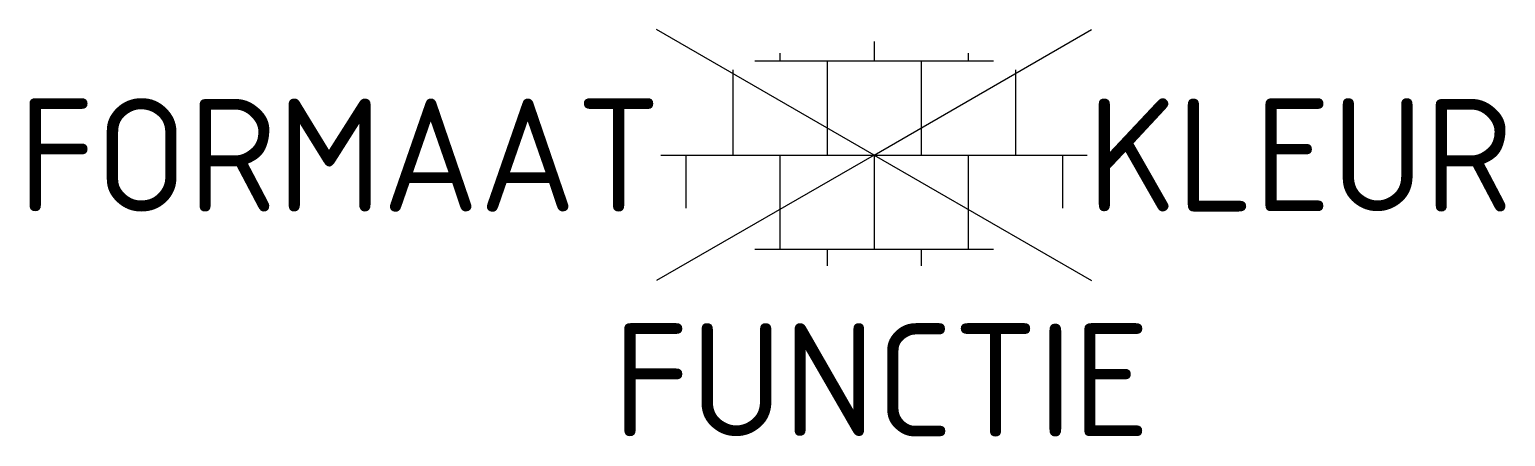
# Model space of a CAD drawing. Extents: x -13.5 to 10.1, y -4.5 to 2.
import ezdxf
from ezdxf.enums import TextEntityAlignment as Align

# ---------------------------------------------------------------- set-up
doc = ezdxf.new("R2010")
doc.units = 0
doc.styles.add('NLCS-ISO', font='NLCS-ISO.ttf')

msp = doc.modelspace()

# ---------------------------------------------------------------- linework, layer by layer
for p, q in [((0, 0), (-3.464, 2)), ((0, 0), (3.464, 2)), ((0, 1.81), (0, 1.5)), ((-1.901, 1.5), (1.901, 1.5)), ((-1.5, 1.624), (-1.5, 1.5)), ((-0.75, 1.5), (-0.75, 0)), ((0.75, 1.5), (0.75, 0)), ((1.5, 1.624), (1.5, 1.5)), ((-2.25, 1.356), (-2.25, 0)), ((2.25, 1.356), (2.25, 0)), ((0, 0), (-3.464, -2)), ((0, 0), (0, -1.5)), ((0, 0), (3.464, -2)), ((-3.395, 0), (3.395, 0)), ((-3, 0), (-3, -0.847)), ((-1.5, 0), (-1.5, -1.5)), ((1.5, 0), (1.5, -1.5)), ((3, 0), (3, -0.847)), ((-1.901, -1.5), (1.901, -1.5)), ((-0.75, -1.5), (-0.75, -1.766)), ((0.75, -1.5), (0.75, -1.766))]:
    msp.add_line(p, q)

# ---------------------------------------------------------------- texts
at = {"style": 'NLCS-ISO'}
msp.add_attdef('FORMAAT', text='30x30', height=1.8, dxfattribs=at).set_placement((-3.395, 0), align=Align.MIDDLE_RIGHT)
msp.add_attdef('KLEUR', text='G', height=1.8, dxfattribs=at).set_placement((3.395, 0), align=Align.MIDDLE_LEFT)
at = {"style": 'NLCS-ISO', "flags": 1}
msp.add_attdef('FUNCTIE', text='', height=1.8, dxfattribs=at).set_placement((0.116, -3.585), align=Align.MIDDLE_CENTER)

doc.saveas('drawing.dxf')
